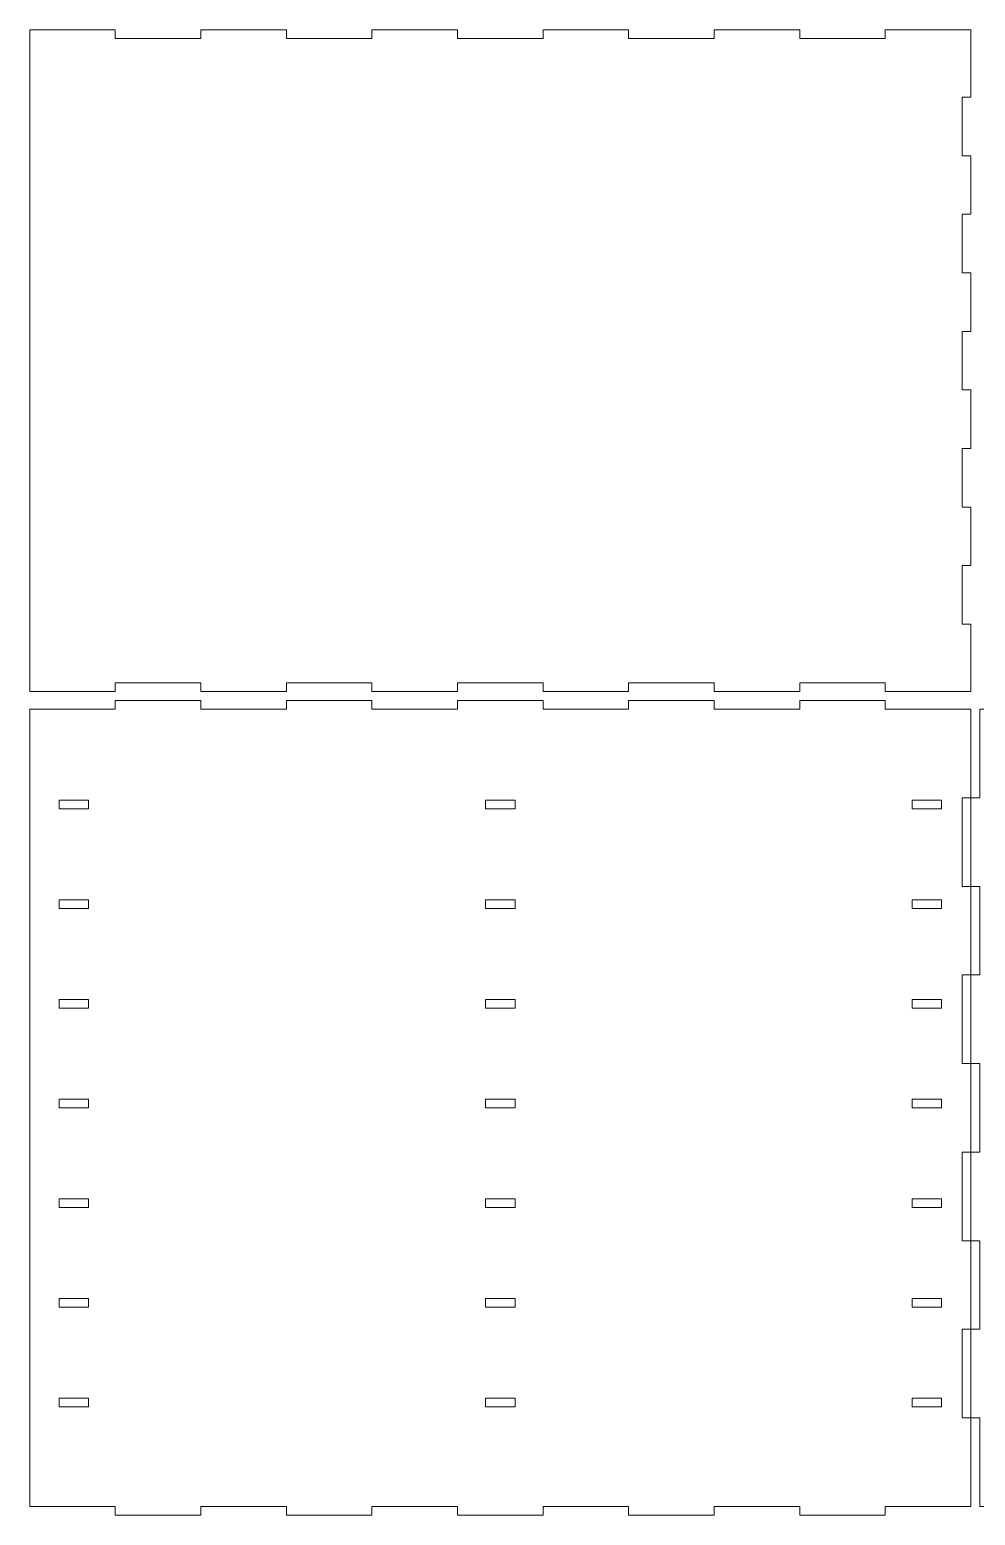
# Model space of a CAD drawing. Header units: millimetres. Extents: x -905 to 905, y -429 to 429.
# Drawn here: x -905 to -584, y -76 to 429 of the extents above; entities that cross this region are included whole.
import ezdxf

# ---------------------------------------------------------------- set-up
doc = ezdxf.new("R2010")
doc.units = ezdxf.units.MM
doc.header["$MEASUREMENT"] = 0
doc.layers.add('Camada 1', color=7, linetype='Continuous')

msp = doc.modelspace()

# ---------------------------------------------------------------- linework, layer by layer
at = {"layer": 'Camada 1', "color": 250, "lineweight": 20}
for points, knots in [([(-585, 246.8182), (-585, 246.8182), (-585, 266.7273), (-585, 266.7273), (-585, 266.7273), (-585, 266.7273), (-588, 266.7273), (-588, 266.7273), (-588, 266.7273), (-588, 266.7273), (-588, 286.6364), (-588, 286.6364), (-588, 286.6364), (-588, 286.6364), (-585, 286.6364), (-585, 286.6364), (-585, 286.6364), (-585, 286.6364), (-585, 306.5455), (-585, 306.5455), (-585, 306.5455), (-585, 306.5455), (-588, 306.5455), (-588, 306.5455), (-588, 306.5455), (-588, 306.5455), (-588, 326.4545), (-588, 326.4545), (-588, 326.4545), (-588, 326.4545), (-585, 326.4545), (-585, 326.4545), (-585, 326.4545), (-585, 326.4545), (-585, 346.3636), (-585, 346.3636), (-585, 346.3636), (-585, 346.3636), (-588, 346.3636), (-588, 346.3636), (-588, 346.3636), (-588, 346.3636), (-588, 366.2727), (-588, 366.2727), (-588, 366.2727), (-588, 366.2727), (-585, 366.2727), (-585, 366.2727), (-585, 366.2727), (-585, 366.2727), (-585, 386.1818), (-585, 386.1818), (-585, 386.1818), (-585, 386.1818), (-588, 386.1818), (-588, 386.1818), (-588, 386.1818), (-588, 386.1818), (-588, 406.0909), (-588, 406.0909), (-588, 406.0909), (-588, 406.0909), (-585, 406.0909), (-585, 406.0909), (-585, 406.0909), (-585, 406.0909), (-585, 429), (-585, 429), (-585, 429), (-585, 429), (-614.0909, 429), (-614.0909, 429), (-614.0909, 429), (-614.0909, 429), (-614.0909, 426), (-614.0909, 426), (-614.0909, 426), (-614.0909, 426), (-643.1818, 426), (-643.1818, 426), (-643.1818, 426), (-643.1818, 426), (-643.1818, 429), (-643.1818, 429), (-643.1818, 429), (-643.1818, 429), (-672.2727, 429), (-672.2727, 429), (-672.2727, 429), (-672.2727, 429), (-672.2727, 426), (-672.2727, 426), (-672.2727, 426), (-672.2727, 426), (-701.3636, 426), (-701.3636, 426), (-701.3636, 426), (-701.3636, 426), (-701.3636, 429), (-701.3636, 429), (-701.3636, 429), (-701.3636, 429), (-730.4545, 429), (-730.4545, 429), (-730.4545, 429), (-730.4545, 429), (-730.4545, 426), (-730.4545, 426), (-730.4545, 426), (-730.4545, 426), (-759.5455, 426), (-759.5455, 426), (-759.5455, 426), (-759.5455, 426), (-759.5455, 429), (-759.5455, 429), (-759.5455, 429), (-759.5455, 429), (-788.6364, 429), (-788.6364, 429), (-788.6364, 429), (-788.6364, 429), (-788.6364, 426), (-788.6364, 426), (-788.6364, 426), (-788.6364, 426), (-817.7273, 426), (-817.7273, 426), (-817.7273, 426), (-817.7273, 426), (-817.7273, 429), (-817.7273, 429), (-817.7273, 429), (-817.7273, 429), (-846.8182, 429), (-846.8182, 429), (-846.8182, 429), (-846.8182, 429), (-846.8182, 426), (-846.8182, 426), (-846.8182, 426), (-846.8182, 426), (-875.9091, 426), (-875.9091, 426), (-875.9091, 426), (-875.9091, 426), (-875.9091, 429), (-875.9091, 429), (-875.9091, 429), (-875.9091, 429), (-905, 429), (-905, 429), (-905, 429), (-905, 429), (-905, 204), (-905, 204), (-905, 204), (-905, 204), (-875.9091, 204), (-875.9091, 204), (-875.9091, 204), (-875.9091, 204), (-875.9091, 207), (-875.9091, 207), (-875.9091, 207), (-875.9091, 207), (-846.8182, 207), (-846.8182, 207), (-846.8182, 207), (-846.8182, 207), (-846.8182, 204), (-846.8182, 204), (-846.8182, 204), (-846.8182, 204), (-817.7273, 204), (-817.7273, 204), (-817.7273, 204), (-817.7273, 204), (-817.7273, 207), (-817.7273, 207), (-817.7273, 207), (-817.7273, 207), (-788.6364, 207), (-788.6364, 207), (-788.6364, 207), (-788.6364, 207), (-788.6364, 204), (-788.6364, 204), (-788.6364, 204), (-788.6364, 204), (-759.5455, 204), (-759.5455, 204), (-759.5455, 204), (-759.5455, 204), (-759.5455, 207), (-759.5455, 207), (-759.5455, 207), (-759.5455, 207), (-730.4545, 207), (-730.4545, 207), (-730.4545, 207), (-730.4545, 207), (-730.4545, 204), (-730.4545, 204), (-730.4545, 204), (-730.4545, 204), (-701.3636, 204), (-701.3636, 204), (-701.3636, 204), (-701.3636, 204), (-701.3636, 207), (-701.3636, 207), (-701.3636, 207), (-701.3636, 207), (-672.2727, 207), (-672.2727, 207), (-672.2727, 207), (-672.2727, 207), (-672.2727, 204), (-672.2727, 204), (-672.2727, 204), (-672.2727, 204), (-643.1818, 204), (-643.1818, 204), (-643.1818, 204), (-643.1818, 204), (-643.1818, 207), (-643.1818, 207), (-643.1818, 207), (-643.1818, 207), (-614.0909, 207), (-614.0909, 207), (-614.0909, 207), (-614.0909, 207), (-614.0909, 204), (-614.0909, 204), (-614.0909, 204), (-614.0909, 204), (-585, 204), (-585, 204), (-585, 204), (-585, 204), (-585, 226.9091), (-585, 226.9091), (-585, 226.9091), (-585, 226.9091), (-588, 226.9091), (-588, 226.9091), (-588, 226.9091), (-588, 226.9091), (-588, 246.8182), (-588, 246.8182), (-588, 246.8182), (-588, 246.8182), (-585, 246.8182), (-585, 246.8182)], [0, 0, 0, 0, 0.01538462, 0.01538462, 0.01538462, 0.01538462, 0.03076923, 0.03076923, 0.03076923, 0.03076923, 0.04615385, 0.04615385, 0.04615385, 0.04615385, 0.06153846, 0.06153846, 0.06153846, 0.06153846, 0.07692308, 0.07692308, 0.07692308, 0.07692308, 0.09230769, 0.09230769, 0.09230769, 0.09230769, 0.10769231, 0.10769231, 0.10769231, 0.10769231, 0.12307692, 0.12307692, 0.12307692, 0.12307692, 0.13846154, 0.13846154, 0.13846154, 0.13846154, 0.15384615, 0.15384615, 0.15384615, 0.15384615, 0.16923077, 0.16923077, 0.16923077, 0.16923077, 0.18461538, 0.18461538, 0.18461538, 0.18461538, 0.2, 0.2, 0.2, 0.2, 0.21538462, 0.21538462, 0.21538462, 0.21538462, 0.23076923, 0.23076923, 0.23076923, 0.23076923, 0.24615385, 0.24615385, 0.24615385, 0.24615385, 0.26153846, 0.26153846, 0.26153846, 0.26153846, 0.27692308, 0.27692308, 0.27692308, 0.27692308, 0.29230769, 0.29230769, 0.29230769, 0.29230769, 0.30769231, 0.30769231, 0.30769231, 0.30769231, 0.32307692, 0.32307692, 0.32307692, 0.32307692, 0.33846154, 0.33846154, 0.33846154, 0.33846154, 0.35384615, 0.35384615, 0.35384615, 0.35384615, 0.36923077, 0.36923077, 0.36923077, 0.36923077, 0.38461538, 0.38461538, 0.38461538, 0.38461538, 0.4, 0.4, 0.4, 0.4, 0.41538462, 0.41538462, 0.41538462, 0.41538462, 0.43076923, 0.43076923, 0.43076923, 0.43076923, 0.44615385, 0.44615385, 0.44615385, 0.44615385, 0.46153846, 0.46153846, 0.46153846, 0.46153846, 0.47692308, 0.47692308, 0.47692308, 0.47692308, 0.49230769, 0.49230769, 0.49230769, 0.49230769, 0.50769231, 0.50769231, 0.50769231, 0.50769231, 0.52307692, 0.52307692, 0.52307692, 0.52307692, 0.53846154, 0.53846154, 0.53846154, 0.53846154, 0.55384615, 0.55384615, 0.55384615, 0.55384615, 0.56923077, 0.56923077, 0.56923077, 0.56923077, 0.58461538, 0.58461538, 0.58461538, 0.58461538, 0.6, 0.6, 0.6, 0.6, 0.61538462, 0.61538462, 0.61538462, 0.61538462, 0.63076923, 0.63076923, 0.63076923, 0.63076923, 0.64615385, 0.64615385, 0.64615385, 0.64615385, 0.66153846, 0.66153846, 0.66153846, 0.66153846, 0.67692308, 0.67692308, 0.67692308, 0.67692308, 0.69230769, 0.69230769, 0.69230769, 0.69230769, 0.70769231, 0.70769231, 0.70769231, 0.70769231, 0.72307692, 0.72307692, 0.72307692, 0.72307692, 0.73846154, 0.73846154, 0.73846154, 0.73846154, 0.75384615, 0.75384615, 0.75384615, 0.75384615, 0.76923077, 0.76923077, 0.76923077, 0.76923077, 0.78461538, 0.78461538, 0.78461538, 0.78461538, 0.8, 0.8, 0.8, 0.8, 0.81538462, 0.81538462, 0.81538462, 0.81538462, 0.83076923, 0.83076923, 0.83076923, 0.83076923, 0.84615385, 0.84615385, 0.84615385, 0.84615385, 0.86153846, 0.86153846, 0.86153846, 0.86153846, 0.87692308, 0.87692308, 0.87692308, 0.87692308, 0.89230769, 0.89230769, 0.89230769, 0.89230769, 0.90769231, 0.90769231, 0.90769231, 0.90769231, 0.92307692, 0.92307692, 0.92307692, 0.92307692, 0.93846154, 0.93846154, 0.93846154, 0.93846154, 0.95384615, 0.95384615, 0.95384615, 0.95384615, 0.96923077, 0.96923077, 0.96923077, 0.96923077, 1, 1, 1, 1]), ([(-585, 107.6667), (-585, 107.6667), (-585, 137.7778), (-585, 137.7778), (-585, 137.7778), (-585, 137.7778), (-588, 137.7778), (-588, 137.7778), (-588, 137.7778), (-588, 137.7778), (-588, 167.8889), (-588, 167.8889), (-588, 167.8889), (-588, 167.8889), (-585, 167.8889), (-585, 167.8889), (-585, 167.8889), (-585, 167.8889), (-585, 198), (-585, 198), (-585, 198), (-585, 198), (-614.0909, 198), (-614.0909, 198), (-614.0909, 198), (-614.0909, 198), (-614.0909, 201), (-614.0909, 201), (-614.0909, 201), (-614.0909, 201), (-643.1818, 201), (-643.1818, 201), (-643.1818, 201), (-643.1818, 201), (-643.1818, 198), (-643.1818, 198), (-643.1818, 198), (-643.1818, 198), (-672.2727, 198), (-672.2727, 198), (-672.2727, 198), (-672.2727, 198), (-672.2727, 201), (-672.2727, 201), (-672.2727, 201), (-672.2727, 201), (-701.3636, 201), (-701.3636, 201), (-701.3636, 201), (-701.3636, 201), (-701.3636, 198), (-701.3636, 198), (-701.3636, 198), (-701.3636, 198), (-730.4545, 198), (-730.4545, 198), (-730.4545, 198), (-730.4545, 198), (-730.4545, 201), (-730.4545, 201), (-730.4545, 201), (-730.4545, 201), (-759.5455, 201), (-759.5455, 201), (-759.5455, 201), (-759.5455, 201), (-759.5455, 198), (-759.5455, 198), (-759.5455, 198), (-759.5455, 198), (-788.6364, 198), (-788.6364, 198), (-788.6364, 198), (-788.6364, 198), (-788.6364, 201), (-788.6364, 201), (-788.6364, 201), (-788.6364, 201), (-817.7273, 201), (-817.7273, 201), (-817.7273, 201), (-817.7273, 201), (-817.7273, 198), (-817.7273, 198), (-817.7273, 198), (-817.7273, 198), (-846.8182, 198), (-846.8182, 198), (-846.8182, 198), (-846.8182, 198), (-846.8182, 201), (-846.8182, 201), (-846.8182, 201), (-846.8182, 201), (-875.9091, 201), (-875.9091, 201), (-875.9091, 201), (-875.9091, 201), (-875.9091, 198), (-875.9091, 198), (-875.9091, 198), (-875.9091, 198), (-905, 198), (-905, 198), (-905, 198), (-905, 198), (-905, -73), (-905, -73), (-905, -73), (-905, -73), (-875.9091, -73), (-875.9091, -73), (-875.9091, -73), (-875.9091, -73), (-875.9091, -76), (-875.9091, -76), (-875.9091, -76), (-875.9091, -76), (-846.8182, -76), (-846.8182, -76), (-846.8182, -76), (-846.8182, -76), (-846.8182, -73), (-846.8182, -73), (-846.8182, -73), (-846.8182, -73), (-817.7273, -73), (-817.7273, -73), (-817.7273, -73), (-817.7273, -73), (-817.7273, -76), (-817.7273, -76), (-817.7273, -76), (-817.7273, -76), (-788.6364, -76), (-788.6364, -76), (-788.6364, -76), (-788.6364, -76), (-788.6364, -73), (-788.6364, -73), (-788.6364, -73), (-788.6364, -73), (-759.5455, -73), (-759.5455, -73), (-759.5455, -73), (-759.5455, -73), (-759.5455, -76), (-759.5455, -76), (-759.5455, -76), (-759.5455, -76), (-730.4545, -76), (-730.4545, -76), (-730.4545, -76), (-730.4545, -76), (-730.4545, -73), (-730.4545, -73), (-730.4545, -73), (-730.4545, -73), (-701.3636, -73), (-701.3636, -73), (-701.3636, -73), (-701.3636, -73), (-701.3636, -76), (-701.3636, -76), (-701.3636, -76), (-701.3636, -76), (-672.2727, -76), (-672.2727, -76), (-672.2727, -76), (-672.2727, -76), (-672.2727, -73), (-672.2727, -73), (-672.2727, -73), (-672.2727, -73), (-643.1818, -73), (-643.1818, -73), (-643.1818, -73), (-643.1818, -73), (-643.1818, -76), (-643.1818, -76), (-643.1818, -76), (-643.1818, -76), (-614.0909, -76), (-614.0909, -76), (-614.0909, -76), (-614.0909, -76), (-614.0909, -73), (-614.0909, -73), (-614.0909, -73), (-614.0909, -73), (-585, -73), (-585, -73), (-585, -73), (-585, -73), (-585, -42.8889), (-585, -42.8889), (-585, -42.8889), (-585, -42.8889), (-588, -42.8889), (-588, -42.8889), (-588, -42.8889), (-588, -42.8889), (-588, -12.7778), (-588, -12.7778), (-588, -12.7778), (-588, -12.7778), (-585, -12.7778), (-585, -12.7778), (-585, -12.7778), (-585, -12.7778), (-585, 17.3333), (-585, 17.3333), (-585, 17.3333), (-585, 17.3333), (-588, 17.3333), (-588, 17.3333), (-588, 17.3333), (-588, 17.3333), (-588, 47.4444), (-588, 47.4444), (-588, 47.4444), (-588, 47.4444), (-585, 47.4444), (-585, 47.4444), (-585, 47.4444), (-585, 47.4444), (-585, 77.5556), (-585, 77.5556), (-585, 77.5556), (-585, 77.5556), (-588, 77.5556), (-588, 77.5556), (-588, 77.5556), (-588, 77.5556), (-588, 107.6667), (-588, 107.6667), (-588, 107.6667), (-588, 107.6667), (-585, 107.6667), (-585, 107.6667)], [0, 0, 0, 0, 0.01639344, 0.01639344, 0.01639344, 0.01639344, 0.03278689, 0.03278689, 0.03278689, 0.03278689, 0.04918033, 0.04918033, 0.04918033, 0.04918033, 0.06557377, 0.06557377, 0.06557377, 0.06557377, 0.08196721, 0.08196721, 0.08196721, 0.08196721, 0.09836066, 0.09836066, 0.09836066, 0.09836066, 0.1147541, 0.1147541, 0.1147541, 0.1147541, 0.13114754, 0.13114754, 0.13114754, 0.13114754, 0.14754098, 0.14754098, 0.14754098, 0.14754098, 0.16393443, 0.16393443, 0.16393443, 0.16393443, 0.18032787, 0.18032787, 0.18032787, 0.18032787, 0.19672131, 0.19672131, 0.19672131, 0.19672131, 0.21311475, 0.21311475, 0.21311475, 0.21311475, 0.2295082, 0.2295082, 0.2295082, 0.2295082, 0.24590164, 0.24590164, 0.24590164, 0.24590164, 0.26229508, 0.26229508, 0.26229508, 0.26229508, 0.27868852, 0.27868852, 0.27868852, 0.27868852, 0.29508197, 0.29508197, 0.29508197, 0.29508197, 0.31147541, 0.31147541, 0.31147541, 0.31147541, 0.32786885, 0.32786885, 0.32786885, 0.32786885, 0.3442623, 0.3442623, 0.3442623, 0.3442623, 0.36065574, 0.36065574, 0.36065574, 0.36065574, 0.37704918, 0.37704918, 0.37704918, 0.37704918, 0.39344262, 0.39344262, 0.39344262, 0.39344262, 0.40983607, 0.40983607, 0.40983607, 0.40983607, 0.42622951, 0.42622951, 0.42622951, 0.42622951, 0.44262295, 0.44262295, 0.44262295, 0.44262295, 0.45901639, 0.45901639, 0.45901639, 0.45901639, 0.47540984, 0.47540984, 0.47540984, 0.47540984, 0.49180328, 0.49180328, 0.49180328, 0.49180328, 0.50819672, 0.50819672, 0.50819672, 0.50819672, 0.52459016, 0.52459016, 0.52459016, 0.52459016, 0.54098361, 0.54098361, 0.54098361, 0.54098361, 0.55737705, 0.55737705, 0.55737705, 0.55737705, 0.57377049, 0.57377049, 0.57377049, 0.57377049, 0.59016393, 0.59016393, 0.59016393, 0.59016393, 0.60655738, 0.60655738, 0.60655738, 0.60655738, 0.62295082, 0.62295082, 0.62295082, 0.62295082, 0.63934426, 0.63934426, 0.63934426, 0.63934426, 0.6557377, 0.6557377, 0.6557377, 0.6557377, 0.67213115, 0.67213115, 0.67213115, 0.67213115, 0.68852459, 0.68852459, 0.68852459, 0.68852459, 0.70491803, 0.70491803, 0.70491803, 0.70491803, 0.72131148, 0.72131148, 0.72131148, 0.72131148, 0.73770492, 0.73770492, 0.73770492, 0.73770492, 0.75409836, 0.75409836, 0.75409836, 0.75409836, 0.7704918, 0.7704918, 0.7704918, 0.7704918, 0.78688525, 0.78688525, 0.78688525, 0.78688525, 0.80327869, 0.80327869, 0.80327869, 0.80327869, 0.81967213, 0.81967213, 0.81967213, 0.81967213, 0.83606557, 0.83606557, 0.83606557, 0.83606557, 0.85245902, 0.85245902, 0.85245902, 0.85245902, 0.86885246, 0.86885246, 0.86885246, 0.86885246, 0.8852459, 0.8852459, 0.8852459, 0.8852459, 0.90163934, 0.90163934, 0.90163934, 0.90163934, 0.91803279, 0.91803279, 0.91803279, 0.91803279, 0.93442623, 0.93442623, 0.93442623, 0.93442623, 0.95081967, 0.95081967, 0.95081967, 0.95081967, 0.96721311, 0.96721311, 0.96721311, 0.96721311, 1, 1, 1, 1]), ([(-363, -73), (-363, -73), (-363, -42.8889), (-363, -42.8889), (-363, -42.8889), (-363, -42.8889), (-360, -42.8889), (-360, -42.8889), (-360, -42.8889), (-360, -42.8889), (-360, -12.7778), (-360, -12.7778), (-360, -12.7778), (-360, -12.7778), (-363, -12.7778), (-363, -12.7778), (-363, -12.7778), (-363, -12.7778), (-363, 17.3333), (-363, 17.3333), (-363, 17.3333), (-363, 17.3333), (-360, 17.3333), (-360, 17.3333), (-360, 17.3333), (-360, 17.3333), (-360, 47.4444), (-360, 47.4444), (-360, 47.4444), (-360, 47.4444), (-363, 47.4444), (-363, 47.4444), (-363, 47.4444), (-363, 47.4444), (-363, 77.5556), (-363, 77.5556), (-363, 77.5556), (-363, 77.5556), (-360, 77.5556), (-360, 77.5556), (-360, 77.5556), (-360, 77.5556), (-360, 107.6667), (-360, 107.6667), (-360, 107.6667), (-360, 107.6667), (-363, 107.6667), (-363, 107.6667), (-363, 107.6667), (-363, 107.6667), (-363, 137.7778), (-363, 137.7778), (-363, 137.7778), (-363, 137.7778), (-360, 137.7778), (-360, 137.7778), (-360, 137.7778), (-360, 137.7778), (-360, 167.8889), (-360, 167.8889), (-360, 167.8889), (-360, 167.8889), (-363, 167.8889), (-363, 167.8889), (-363, 167.8889), (-363, 167.8889), (-363, 198), (-363, 198), (-363, 198), (-363, 198), (-382.9091, 198), (-382.9091, 198), (-382.9091, 198), (-382.9091, 198), (-382.9091, 201), (-382.9091, 201), (-382.9091, 201), (-382.9091, 201), (-402.8182, 201), (-402.8182, 201), (-402.8182, 201), (-402.8182, 201), (-402.8182, 198), (-402.8182, 198), (-402.8182, 198), (-402.8182, 198), (-422.7273, 198), (-422.7273, 198), (-422.7273, 198), (-422.7273, 198), (-422.7273, 201), (-422.7273, 201), (-422.7273, 201), (-422.7273, 201), (-442.6364, 201), (-442.6364, 201), (-442.6364, 201), (-442.6364, 201), (-442.6364, 198), (-442.6364, 198), (-442.6364, 198), (-442.6364, 198), (-462.5455, 198), (-462.5455, 198), (-462.5455, 198), (-462.5455, 198), (-462.5455, 201), (-462.5455, 201), (-462.5455, 201), (-462.5455, 201), (-482.4545, 201), (-482.4545, 201), (-482.4545, 201), (-482.4545, 201), (-482.4545, 198), (-482.4545, 198), (-482.4545, 198), (-482.4545, 198), (-502.3636, 198), (-502.3636, 198), (-502.3636, 198), (-502.3636, 198), (-502.3636, 201), (-502.3636, 201), (-502.3636, 201), (-502.3636, 201), (-522.2727, 201), (-522.2727, 201), (-522.2727, 201), (-522.2727, 201), (-522.2727, 198), (-522.2727, 198), (-522.2727, 198), (-522.2727, 198), (-542.1818, 198), (-542.1818, 198), (-542.1818, 198), (-542.1818, 198), (-542.1818, 201), (-542.1818, 201), (-542.1818, 201), (-542.1818, 201), (-562.0909, 201), (-562.0909, 201), (-562.0909, 201), (-562.0909, 201), (-562.0909, 198), (-562.0909, 198), (-562.0909, 198), (-562.0909, 198), (-582, 198), (-582, 198), (-582, 198), (-582, 198), (-582, 167.8889), (-582, 167.8889), (-582, 167.8889), (-582, 167.8889), (-585, 167.8889), (-585, 167.8889), (-585, 167.8889), (-585, 167.8889), (-585, 137.7778), (-585, 137.7778), (-585, 137.7778), (-585, 137.7778), (-582, 137.7778), (-582, 137.7778), (-582, 137.7778), (-582, 137.7778), (-582, 107.6667), (-582, 107.6667), (-582, 107.6667), (-582, 107.6667), (-585, 107.6667), (-585, 107.6667), (-585, 107.6667), (-585, 107.6667), (-585, 77.5556), (-585, 77.5556), (-585, 77.5556), (-585, 77.5556), (-582, 77.5556), (-582, 77.5556), (-582, 77.5556), (-582, 77.5556), (-582, 47.4444), (-582, 47.4444), (-582, 47.4444), (-582, 47.4444), (-585, 47.4444), (-585, 47.4444), (-585, 47.4444), (-585, 47.4444), (-585, 17.3333), (-585, 17.3333), (-585, 17.3333), (-585, 17.3333), (-582, 17.3333), (-582, 17.3333), (-582, 17.3333), (-582, 17.3333), (-582, -12.7778), (-582, -12.7778), (-582, -12.7778), (-582, -12.7778), (-585, -12.7778), (-585, -12.7778), (-585, -12.7778), (-585, -12.7778), (-585, -42.8889), (-585, -42.8889), (-585, -42.8889), (-585, -42.8889), (-582, -42.8889), (-582, -42.8889), (-582, -42.8889), (-582, -42.8889), (-582, -73), (-582, -73), (-582, -73), (-582, -73), (-562.0909, -73), (-562.0909, -73), (-562.0909, -73), (-562.0909, -73), (-562.0909, -76), (-562.0909, -76), (-562.0909, -76), (-562.0909, -76), (-542.1818, -76), (-542.1818, -76), (-542.1818, -76), (-542.1818, -76), (-542.1818, -73), (-542.1818, -73), (-542.1818, -73), (-542.1818, -73), (-522.2727, -73), (-522.2727, -73), (-522.2727, -73), (-522.2727, -73), (-522.2727, -76), (-522.2727, -76), (-522.2727, -76), (-522.2727, -76), (-502.3636, -76), (-502.3636, -76), (-502.3636, -76), (-502.3636, -76), (-502.3636, -73), (-502.3636, -73), (-502.3636, -73), (-502.3636, -73), (-482.4545, -73), (-482.4545, -73), (-482.4545, -73), (-482.4545, -73), (-482.4545, -76), (-482.4545, -76), (-482.4545, -76), (-482.4545, -76), (-462.5455, -76), (-462.5455, -76), (-462.5455, -76), (-462.5455, -76), (-462.5455, -73), (-462.5455, -73), (-462.5455, -73), (-462.5455, -73), (-442.6364, -73), (-442.6364, -73), (-442.6364, -73), (-442.6364, -73), (-442.6364, -76), (-442.6364, -76), (-442.6364, -76), (-442.6364, -76), (-422.7273, -76), (-422.7273, -76), (-422.7273, -76), (-422.7273, -76), (-422.7273, -73), (-422.7273, -73), (-422.7273, -73), (-422.7273, -73), (-402.8182, -73), (-402.8182, -73), (-402.8182, -73), (-402.8182, -73), (-402.8182, -76), (-402.8182, -76), (-402.8182, -76), (-402.8182, -76), (-382.9091, -76), (-382.9091, -76), (-382.9091, -76), (-382.9091, -76), (-382.9091, -73), (-382.9091, -73), (-382.9091, -73), (-382.9091, -73), (-363, -73), (-363, -73)], [0, 0, 0, 0, 0.01298701, 0.01298701, 0.01298701, 0.01298701, 0.02597403, 0.02597403, 0.02597403, 0.02597403, 0.03896104, 0.03896104, 0.03896104, 0.03896104, 0.05194805, 0.05194805, 0.05194805, 0.05194805, 0.06493506, 0.06493506, 0.06493506, 0.06493506, 0.07792208, 0.07792208, 0.07792208, 0.07792208, 0.09090909, 0.09090909, 0.09090909, 0.09090909, 0.1038961, 0.1038961, 0.1038961, 0.1038961, 0.11688312, 0.11688312, 0.11688312, 0.11688312, 0.12987013, 0.12987013, 0.12987013, 0.12987013, 0.14285714, 0.14285714, 0.14285714, 0.14285714, 0.15584416, 0.15584416, 0.15584416, 0.15584416, 0.16883117, 0.16883117, 0.16883117, 0.16883117, 0.18181818, 0.18181818, 0.18181818, 0.18181818, 0.19480519, 0.19480519, 0.19480519, 0.19480519, 0.20779221, 0.20779221, 0.20779221, 0.20779221, 0.22077922, 0.22077922, 0.22077922, 0.22077922, 0.23376623, 0.23376623, 0.23376623, 0.23376623, 0.24675325, 0.24675325, 0.24675325, 0.24675325, 0.25974026, 0.25974026, 0.25974026, 0.25974026, 0.27272727, 0.27272727, 0.27272727, 0.27272727, 0.28571429, 0.28571429, 0.28571429, 0.28571429, 0.2987013, 0.2987013, 0.2987013, 0.2987013, 0.31168831, 0.31168831, 0.31168831, 0.31168831, 0.32467532, 0.32467532, 0.32467532, 0.32467532, 0.33766234, 0.33766234, 0.33766234, 0.33766234, 0.35064935, 0.35064935, 0.35064935, 0.35064935, 0.36363636, 0.36363636, 0.36363636, 0.36363636, 0.37662338, 0.37662338, 0.37662338, 0.37662338, 0.38961039, 0.38961039, 0.38961039, 0.38961039, 0.4025974, 0.4025974, 0.4025974, 0.4025974, 0.41558442, 0.41558442, 0.41558442, 0.41558442, 0.42857143, 0.42857143, 0.42857143, 0.42857143, 0.44155844, 0.44155844, 0.44155844, 0.44155844, 0.45454545, 0.45454545, 0.45454545, 0.45454545, 0.46753247, 0.46753247, 0.46753247, 0.46753247, 0.48051948, 0.48051948, 0.48051948, 0.48051948, 0.49350649, 0.49350649, 0.49350649, 0.49350649, 0.50649351, 0.50649351, 0.50649351, 0.50649351, 0.51948052, 0.51948052, 0.51948052, 0.51948052, 0.53246753, 0.53246753, 0.53246753, 0.53246753, 0.54545455, 0.54545455, 0.54545455, 0.54545455, 0.55844156, 0.55844156, 0.55844156, 0.55844156, 0.57142857, 0.57142857, 0.57142857, 0.57142857, 0.58441558, 0.58441558, 0.58441558, 0.58441558, 0.5974026, 0.5974026, 0.5974026, 0.5974026, 0.61038961, 0.61038961, 0.61038961, 0.61038961, 0.62337662, 0.62337662, 0.62337662, 0.62337662, 0.63636364, 0.63636364, 0.63636364, 0.63636364, 0.64935065, 0.64935065, 0.64935065, 0.64935065, 0.66233766, 0.66233766, 0.66233766, 0.66233766, 0.67532468, 0.67532468, 0.67532468, 0.67532468, 0.68831169, 0.68831169, 0.68831169, 0.68831169, 0.7012987, 0.7012987, 0.7012987, 0.7012987, 0.71428571, 0.71428571, 0.71428571, 0.71428571, 0.72727273, 0.72727273, 0.72727273, 0.72727273, 0.74025974, 0.74025974, 0.74025974, 0.74025974, 0.75324675, 0.75324675, 0.75324675, 0.75324675, 0.76623377, 0.76623377, 0.76623377, 0.76623377, 0.77922078, 0.77922078, 0.77922078, 0.77922078, 0.79220779, 0.79220779, 0.79220779, 0.79220779, 0.80519481, 0.80519481, 0.80519481, 0.80519481, 0.81818182, 0.81818182, 0.81818182, 0.81818182, 0.83116883, 0.83116883, 0.83116883, 0.83116883, 0.84415584, 0.84415584, 0.84415584, 0.84415584, 0.85714286, 0.85714286, 0.85714286, 0.85714286, 0.87012987, 0.87012987, 0.87012987, 0.87012987, 0.88311688, 0.88311688, 0.88311688, 0.88311688, 0.8961039, 0.8961039, 0.8961039, 0.8961039, 0.90909091, 0.90909091, 0.90909091, 0.90909091, 0.92207792, 0.92207792, 0.92207792, 0.92207792, 0.93506494, 0.93506494, 0.93506494, 0.93506494, 0.94805195, 0.94805195, 0.94805195, 0.94805195, 0.96103896, 0.96103896, 0.96103896, 0.96103896, 0.97402597, 0.97402597, 0.97402597, 0.97402597, 1, 1, 1, 1]), ([(-885, 164.125), (-885, 164.125), (-895, 164.125), (-895, 164.125), (-895, 164.125), (-895, 164.125), (-895, 167.125), (-895, 167.125), (-895, 167.125), (-895, 167.125), (-885, 167.125), (-885, 167.125), (-885, 167.125), (-885, 167.125), (-885, 164.125), (-885, 164.125)], [0, 0, 0, 0, 0.2, 0.2, 0.2, 0.2, 0.4, 0.4, 0.4, 0.4, 0.6, 0.6, 0.6, 0.6, 1, 1, 1, 1]), ([(-740, 164.125), (-740, 164.125), (-750, 164.125), (-750, 164.125), (-750, 164.125), (-750, 164.125), (-750, 167.125), (-750, 167.125), (-750, 167.125), (-750, 167.125), (-740, 167.125), (-740, 167.125), (-740, 167.125), (-740, 167.125), (-740, 164.125), (-740, 164.125)], [0, 0, 0, 0, 0.2, 0.2, 0.2, 0.2, 0.4, 0.4, 0.4, 0.4, 0.6, 0.6, 0.6, 0.6, 1, 1, 1, 1]), ([(-605, 164.125), (-605, 164.125), (-605, 167.125), (-605, 167.125), (-605, 167.125), (-605, 167.125), (-595, 167.125), (-595, 167.125), (-595, 167.125), (-595, 167.125), (-595, 164.125), (-595, 164.125), (-595, 164.125), (-595, 164.125), (-605, 164.125), (-605, 164.125)], [0, 0, 0, 0, 0.2, 0.2, 0.2, 0.2, 0.4, 0.4, 0.4, 0.4, 0.6, 0.6, 0.6, 0.6, 1, 1, 1, 1]), ([(-885, 133.245), (-885, 133.245), (-885, 130.245), (-885, 130.245), (-885, 130.245), (-885, 130.245), (-895, 130.245), (-895, 130.245), (-895, 130.245), (-895, 130.245), (-895, 133.245), (-895, 133.245), (-895, 133.245), (-895, 133.245), (-885, 133.245), (-885, 133.245)], [0, 0, 0, 0, 0.2, 0.2, 0.2, 0.2, 0.4, 0.4, 0.4, 0.4, 0.6, 0.6, 0.6, 0.6, 1, 1, 1, 1]), ([(-740, 133.245), (-740, 133.245), (-740, 130.245), (-740, 130.245), (-740, 130.245), (-740, 130.245), (-750, 130.245), (-750, 130.245), (-750, 130.245), (-750, 130.245), (-750, 133.245), (-750, 133.245), (-750, 133.245), (-750, 133.245), (-740, 133.245), (-740, 133.245)], [0, 0, 0, 0, 0.2, 0.2, 0.2, 0.2, 0.4, 0.4, 0.4, 0.4, 0.6, 0.6, 0.6, 0.6, 1, 1, 1, 1]), ([(-605, 130.245), (-605, 130.245), (-605, 133.245), (-605, 133.245), (-605, 133.245), (-605, 133.245), (-595, 133.245), (-595, 133.245), (-595, 133.245), (-595, 133.245), (-595, 130.245), (-595, 130.245), (-595, 130.245), (-595, 130.245), (-605, 130.245), (-605, 130.245)], [0, 0, 0, 0, 0.2, 0.2, 0.2, 0.2, 0.4, 0.4, 0.4, 0.4, 0.6, 0.6, 0.6, 0.6, 1, 1, 1, 1]), ([(-895, 99.365), (-895, 99.365), (-885, 99.365), (-885, 99.365), (-885, 99.365), (-885, 99.365), (-885, 96.365), (-885, 96.365), (-885, 96.365), (-885, 96.365), (-895, 96.365), (-895, 96.365), (-895, 96.365), (-895, 96.365), (-895, 99.365), (-895, 99.365)], [0, 0, 0, 0, 0.2, 0.2, 0.2, 0.2, 0.4, 0.4, 0.4, 0.4, 0.6, 0.6, 0.6, 0.6, 1, 1, 1, 1]), ([(-750, 99.365), (-750, 99.365), (-740, 99.365), (-740, 99.365), (-740, 99.365), (-740, 99.365), (-740, 96.365), (-740, 96.365), (-740, 96.365), (-740, 96.365), (-750, 96.365), (-750, 96.365), (-750, 96.365), (-750, 96.365), (-750, 99.365), (-750, 99.365)], [0, 0, 0, 0, 0.2, 0.2, 0.2, 0.2, 0.4, 0.4, 0.4, 0.4, 0.6, 0.6, 0.6, 0.6, 1, 1, 1, 1]), ([(-605, 96.365), (-605, 96.365), (-605, 99.365), (-605, 99.365), (-605, 99.365), (-605, 99.365), (-595, 99.365), (-595, 99.365), (-595, 99.365), (-595, 99.365), (-595, 96.365), (-595, 96.365), (-595, 96.365), (-595, 96.365), (-605, 96.365), (-605, 96.365)], [0, 0, 0, 0, 0.2, 0.2, 0.2, 0.2, 0.4, 0.4, 0.4, 0.4, 0.6, 0.6, 0.6, 0.6, 1, 1, 1, 1]), ([(-895, 65.485), (-895, 65.485), (-885, 65.485), (-885, 65.485), (-885, 65.485), (-885, 65.485), (-885, 62.485), (-885, 62.485), (-885, 62.485), (-885, 62.485), (-895, 62.485), (-895, 62.485), (-895, 62.485), (-895, 62.485), (-895, 65.485), (-895, 65.485)], [0, 0, 0, 0, 0.2, 0.2, 0.2, 0.2, 0.4, 0.4, 0.4, 0.4, 0.6, 0.6, 0.6, 0.6, 1, 1, 1, 1]), ([(-750, 65.485), (-750, 65.485), (-740, 65.485), (-740, 65.485), (-740, 65.485), (-740, 65.485), (-740, 62.485), (-740, 62.485), (-740, 62.485), (-740, 62.485), (-750, 62.485), (-750, 62.485), (-750, 62.485), (-750, 62.485), (-750, 65.485), (-750, 65.485)], [0, 0, 0, 0, 0.2, 0.2, 0.2, 0.2, 0.4, 0.4, 0.4, 0.4, 0.6, 0.6, 0.6, 0.6, 1, 1, 1, 1]), ([(-605, 62.485), (-605, 62.485), (-605, 65.485), (-605, 65.485), (-605, 65.485), (-605, 65.485), (-595, 65.485), (-595, 65.485), (-595, 65.485), (-595, 65.485), (-595, 62.485), (-595, 62.485), (-595, 62.485), (-595, 62.485), (-605, 62.485), (-605, 62.485)], [0, 0, 0, 0, 0.2, 0.2, 0.2, 0.2, 0.4, 0.4, 0.4, 0.4, 0.6, 0.6, 0.6, 0.6, 1, 1, 1, 1]), ([(-895, 31.605), (-895, 31.605), (-885, 31.605), (-885, 31.605), (-885, 31.605), (-885, 31.605), (-885, 28.605), (-885, 28.605), (-885, 28.605), (-885, 28.605), (-895, 28.605), (-895, 28.605), (-895, 28.605), (-895, 28.605), (-895, 31.605), (-895, 31.605)], [0, 0, 0, 0, 0.2, 0.2, 0.2, 0.2, 0.4, 0.4, 0.4, 0.4, 0.6, 0.6, 0.6, 0.6, 1, 1, 1, 1]), ([(-750, 31.605), (-750, 31.605), (-740, 31.605), (-740, 31.605), (-740, 31.605), (-740, 31.605), (-740, 28.605), (-740, 28.605), (-740, 28.605), (-740, 28.605), (-750, 28.605), (-750, 28.605), (-750, 28.605), (-750, 28.605), (-750, 31.605), (-750, 31.605)], [0, 0, 0, 0, 0.2, 0.2, 0.2, 0.2, 0.4, 0.4, 0.4, 0.4, 0.6, 0.6, 0.6, 0.6, 1, 1, 1, 1]), ([(-605, 28.605), (-605, 28.605), (-605, 31.605), (-605, 31.605), (-605, 31.605), (-605, 31.605), (-595, 31.605), (-595, 31.605), (-595, 31.605), (-595, 31.605), (-595, 28.605), (-595, 28.605), (-595, 28.605), (-595, 28.605), (-605, 28.605), (-605, 28.605)], [0, 0, 0, 0, 0.2, 0.2, 0.2, 0.2, 0.4, 0.4, 0.4, 0.4, 0.6, 0.6, 0.6, 0.6, 1, 1, 1, 1]), ([(-895, -2.275), (-895, -2.275), (-885, -2.275), (-885, -2.275), (-885, -2.275), (-885, -2.275), (-885, -5.275), (-885, -5.275), (-885, -5.275), (-885, -5.275), (-895, -5.275), (-895, -5.275), (-895, -5.275), (-895, -5.275), (-895, -2.275), (-895, -2.275)], [0, 0, 0, 0, 0.2, 0.2, 0.2, 0.2, 0.4, 0.4, 0.4, 0.4, 0.6, 0.6, 0.6, 0.6, 1, 1, 1, 1]), ([(-750, -2.275), (-750, -2.275), (-740, -2.275), (-740, -2.275), (-740, -2.275), (-740, -2.275), (-740, -5.275), (-740, -5.275), (-740, -5.275), (-740, -5.275), (-750, -5.275), (-750, -5.275), (-750, -5.275), (-750, -5.275), (-750, -2.275), (-750, -2.275)], [0, 0, 0, 0, 0.2, 0.2, 0.2, 0.2, 0.4, 0.4, 0.4, 0.4, 0.6, 0.6, 0.6, 0.6, 1, 1, 1, 1]), ([(-605, -5.275), (-605, -5.275), (-605, -2.275), (-605, -2.275), (-605, -2.275), (-605, -2.275), (-595, -2.275), (-595, -2.275), (-595, -2.275), (-595, -2.275), (-595, -5.275), (-595, -5.275), (-595, -5.275), (-595, -5.275), (-605, -5.275), (-605, -5.275)], [0, 0, 0, 0, 0.2, 0.2, 0.2, 0.2, 0.4, 0.4, 0.4, 0.4, 0.6, 0.6, 0.6, 0.6, 1, 1, 1, 1]), ([(-895, -36.155), (-895, -36.155), (-885, -36.155), (-885, -36.155), (-885, -36.155), (-885, -36.155), (-885, -39.155), (-885, -39.155), (-885, -39.155), (-885, -39.155), (-895, -39.155), (-895, -39.155), (-895, -39.155), (-895, -39.155), (-895, -36.155), (-895, -36.155)], [0, 0, 0, 0, 0.2, 0.2, 0.2, 0.2, 0.4, 0.4, 0.4, 0.4, 0.6, 0.6, 0.6, 0.6, 1, 1, 1, 1]), ([(-750, -36.155), (-750, -36.155), (-740, -36.155), (-740, -36.155), (-740, -36.155), (-740, -36.155), (-740, -39.155), (-740, -39.155), (-740, -39.155), (-740, -39.155), (-750, -39.155), (-750, -39.155), (-750, -39.155), (-750, -39.155), (-750, -36.155), (-750, -36.155)], [0, 0, 0, 0, 0.2, 0.2, 0.2, 0.2, 0.4, 0.4, 0.4, 0.4, 0.6, 0.6, 0.6, 0.6, 1, 1, 1, 1]), ([(-605, -39.155), (-605, -39.155), (-605, -36.155), (-605, -36.155), (-605, -36.155), (-605, -36.155), (-595, -36.155), (-595, -36.155), (-595, -36.155), (-595, -36.155), (-595, -39.155), (-595, -39.155), (-595, -39.155), (-595, -39.155), (-605, -39.155), (-605, -39.155)], [0, 0, 0, 0, 0.2, 0.2, 0.2, 0.2, 0.4, 0.4, 0.4, 0.4, 0.6, 0.6, 0.6, 0.6, 1, 1, 1, 1])]:
    msp.add_open_spline(points, degree=3, knots=knots, dxfattribs=at)

doc.saveas('drawing.dxf')
